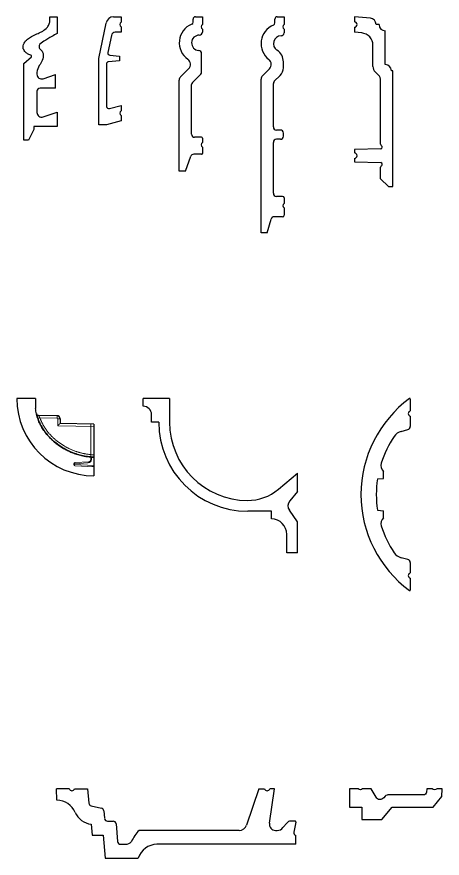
# Model space of a CAD drawing. Header units: millimetres. Extents: x 278 to 2271, y 377 to 1565.
# Drawn here: x 1712 to 1987, y 437 to 982 of the extents above; entities that cross this region are included whole.
import ezdxf

# ---------------------------------------------------------------- set-up
doc = ezdxf.new("R2010")
doc.units = ezdxf.units.MM
doc.layers.add('cornice', color=7, linetype='Continuous', lineweight=20)

# ---------------------------------------------------------------- blocks, each defined once
blk = doc.blocks.new('С360')
at = {"layer": 'cornice', "color": 7, "linetype": 'Continuous', "lineweight": 30}
for p, q in [((245061.26, -21112.64), (245061.13, -21107.64)), ((245061.13, -21107.64), (245064.69, -21107.64)), ((245067.56, -21107.64), (245071.13, -21107.64)), ((245071.13, -21107.64), (245071.32, -21109.81)), ((245103.93, -21113.17), (245107.13, -21107.64)), ((245107.13, -21107.64), (245112.69, -21107.64)), ((245115.56, -21107.64), (245121.13, -21107.64)), ((245121.13, -21107.64), (245121.13, -21119.64)), ((245066.94, -21119.64), (245061.26, -21112.64)), ((245073.31, -21111.64), (245096.49, -21111.64)), ((245098.05, -21112.38), (245099.01, -21113.56)), ((245093.63, -21119.64), (245066.94, -21119.64)), ((245100.13, -21127.64), (245093.63, -21119.64)), ((245121.13, -21119.64), (245113.13, -21119.64)), ((245113.13, -21119.64), (245113.13, -21127.64)), ((245113.13, -21127.64), (245100.13, -21127.64))]:
    blk.add_line(p, q, dxfattribs=at)
for centre, radius, start, end in [((245066.13, -21106.64), 1.75, 214.8499, 325.1501), ((245114.13, -21106.64), 1.75, 214.8499, 325.1501), ((245073.31, -21109.64), 2, 185, 270), ((245096.49, -21113.64), 2, 39.06, 90), ((245101.34, -21111.67), 3, 219.06, 330)]:
    blk.add_arc(centre, radius, start, end, dxfattribs=at)
blk = doc.blocks.new('Р3070')
at = {"layer": 'cornice', "color": 7, "linetype": 'Continuous', "lineweight": 30}
for p, q in [((244715.91, -20925.18), (244715.91, -20932.86)), ((244715.91, -20932.86), (244715.79, -20932.9)), ((244715.79, -20936.29), (244715.91, -20936.33)), ((244715.91, -20936.33), (244715.91, -20943.06)), ((244710.06, -20946.16), (244714.42, -20944.99)), ((244694.68, -20976.94), (244698.61, -20976.59)), ((244698.61, -20976.59), (244698.61, -20972.09)), ((244694.68, -20997.25), (244698.61, -20997.59)), ((244698.61, -21002.09), (244698.61, -20997.59)), ((244714.42, -21029.2), (244710.06, -21028.03)), ((244715.91, -21031.13), (244715.91, -21037.86)), ((244715.91, -21037.86), (244715.79, -21037.9)), ((244715.79, -21041.29), (244715.91, -21041.33)), ((244715.91, -21041.33), (244715.91, -21049.01))]:
    blk.add_line(p, q, dxfattribs=at)
for centre, radius, start, end in [((244760.94, -20987.09), 77.04, 126.2138, 233.7862), ((244715.61, -20925.18), 0.3, 0, 126.2138), ((244716.41, -20934.59), 1.8, 110, 250), ((244713.91, -20943.06), 2, 285, 0), ((244760.94, -20987.09), 67.04, 145.7725, 162.3381), ((244712.13, -20953.89), 8, 105, 145.7725), ((244701.83, -20968.27), 5, 162.3381, 229.844), ((244760.94, -20987.09), 67.04, 171.2855, 188.7145), ((244701.83, -21005.92), 5, 130.156, 197.6619), ((244760.94, -20987.09), 67.04, 197.6619, 214.2275), ((244712.13, -21020.3), 8, 214.2275, 255), ((244713.91, -21031.13), 2, 0, 75), ((244716.41, -21039.59), 1.8, 110, 250), ((244715.61, -21049.01), 0.3, 233.7862, 0)]:
    blk.add_arc(centre, radius, start, end, dxfattribs=at)
blk = doc.blocks.new('SX125')
at = {"layer": 'cornice', "color": 7, "linetype": 'Continuous', "lineweight": 30}
for p, q in [((244032.43, -20463.08), (244037.34, -20463.08)), ((244037.34, -20463.08), (244037.34, -20466.59)), ((244022.84, -20490.08), (244027.53, -20467.09)), ((244037.34, -20469.58), (244037.34, -20473.08)), ((244031, -20475.09), (244028.74, -20486.2)), ((244037.34, -20473.08), (244033.45, -20473.08)), ((244022.84, -20533.08), (244022.84, -20490.08)), ((244030.08, -20487.99), (244036.34, -20488.54)), ((244036.34, -20488.54), (244036.34, -20491.54)), ((244027.82, -20493.66), (244027.82, -20521.13)), ((244036.34, -20491.54), (244029.19, -20492.16)), ((244029.71, -20522.58), (244037.34, -20520.54)), ((244037.34, -20520.54), (244037.34, -20524.09)), ((244037.34, -20527.08), (244037.34, -20530.54)), ((244027.84, -20533.08), (244022.84, -20533.08)), ((244037.34, -20530.54), (244027.84, -20533.08))]:
    blk.add_line(p, q, dxfattribs=at)
for centre, radius, start, end in [((244032.43, -20468.08), 5, 90, 168.4862), ((244038.34, -20468.08), 1.8, 123.749, 236.251), ((244033.45, -20475.58), 2.5, 90, 168.4862), ((244030.21, -20486.5), 1.5, 168.4862, 265), ((244029.32, -20493.66), 1.5, 95, 180), ((244029.32, -20521.13), 1.5, 180, 285), ((244038.34, -20525.58), 1.8, 123.749, 236.251)]:
    blk.add_arc(centre, radius, start, end, dxfattribs=at)
blk = doc.blocks.new('SX122')
at = {"layer": 'cornice', "color": 7, "linetype": 'Continuous', "lineweight": 30}
for p, q in [((243991.12, -20453.08), (243995.79, -20453.08)), ((243995.79, -20453.08), (243995.79, -20463.98)), ((243974.29, -20483.28), (243979.29, -20479.08)), ((243979.29, -20479.08), (243979.29, -20478.08)), ((243974.29, -20533.08), (243974.29, -20483.28)), ((243982.79, -20489.07), (243982.79, -20490.34)), ((243986.78, -20493.17), (243994.79, -20490.37)), ((243994.79, -20499.32), (243994.79, -20490.37)), ((243982.79, -20501.32), (243982.79, -20515.1)), ((243994.79, -20499.32), (243984.79, -20499.32)), ((243986.78, -20517.93), (243995.79, -20514.78)), ((243995.79, -20514.78), (243995.79, -20524.08)), ((243995.79, -20524.08), (243980.79, -20524.08)), ((243980.79, -20524.08), (243980.79, -20526.08)), ((243980.79, -20526.08), (243977.29, -20533.08)), ((243977.29, -20533.08), (243974.29, -20533.08))]:
    blk.add_line(p, q, dxfattribs=at)
for centre, radius, start, end in [((243985.79, -20490.34), 3, 180, 289.2573), ((243984.79, -20501.32), 2, 90, 180), ((243985.79, -20515.1), 3, 180, 289.2573)]:
    blk.add_arc(centre, radius, start, end, dxfattribs=at)
for points, start_tangent, end_tangent in [([(243979.29, -20478.08), (243977, -20477.29), (243975.33, -20476), (243973.93, -20473.73), (243974.4, -20470.22), (243976.69, -20467.55), (243979.33, -20465.87), (243982.73, -20464.13), (243985.69, -20462.74), (243988.63, -20460.69), (243990.26, -20458.71), (243991.03, -20456.44), (243991.18, -20454.75), (243991.12, -20453.08)], (-0.965226, 0.261418), (-0.127372, 0.991855)), ([(243995.79, -20463.98), (243992.39, -20465.77), (243987.23, -20468.92), (243984.28, -20471.71), (243984.48, -20473.59), (243985.75, -20474.98), (243986.75, -20476.93), (243986.15, -20481.31), (243984.3, -20484.73), (243982.79, -20489.07)], (-0.903412, -0.428775), (-0.088174, -0.996105))]:
    blk.add_spline(points, degree=3, dxfattribs=dict(at, start_tangent=start_tangent, end_tangent=end_tangent))
blk = doc.blocks.new('SX137')
at = {"layer": 'cornice', "color": 7, "linetype": 'Continuous', "lineweight": 30}
for p, q in [((244077.71, -20436.54), (244077.71, -20434.58)), ((244079.21, -20433.08), (244083.71, -20433.08)), ((244083.71, -20433.08), (244083.71, -20438.09)), ((244083.71, -20441.08), (244083.71, -20442.95)), ((244083.21, -20468.83), (244083.21, -20456.94)), ((244069.59, -20471.97), (244074.82, -20466.73)), ((244068.71, -20533.08), (244068.71, -20474.09)), ((244082.63, -20470.25), (244077.3, -20475.57)), ((244076.71, -20509.16), (244076.71, -20476.99)), ((244083.21, -20511.16), (244078.71, -20511.16)), ((244083.71, -20511.66), (244083.71, -20514.59)), ((244083.71, -20517.58), (244083.71, -20521.65)), ((244072.71, -20533.08), (244076.23, -20523.46)), ((244083.21, -20522.15), (244078.11, -20522.15)), ((244072.71, -20533.08), (244068.71, -20533.08))]:
    blk.add_line(p, q, dxfattribs=at)
for centre, radius, start, end in [((244076.21, -20436.54), 1.5, 292.291, 0), ((244079.21, -20434.58), 1.5, 90, 180), ((244081.71, -20449.95), 13, 112.291, 235.1478), ((244084.71, -20439.58), 1.8, 123.749, 236.251), ((244081.71, -20449.95), 5, 90, 265.904), ((244081.71, -20442.95), 2, 270, 0), ((244081.21, -20456.94), 2, 0, 85.904), ((244072, -20463.9), 4, 315, 55.1478), ((244081.21, -20468.83), 2, 315, 0), ((244071.71, -20474.09), 3, 135, 180), ((244078.71, -20476.99), 2, 135, 180), ((244078.71, -20509.16), 2, 180, 270), ((244083.21, -20511.66), 0.5, 0, 90), ((244084.71, -20516.08), 1.8, 123.749, 236.251), ((244078.11, -20524.15), 2, 90, 159.914), ((244083.21, -20521.65), 0.5, 270, 0)]:
    blk.add_arc(centre, radius, start, end, dxfattribs=at)
blk = doc.blocks.new('SX138')
at = {"layer": 'cornice', "color": 7, "linetype": 'Continuous', "lineweight": 30}
for p, q in [((244132.18, -20393.08), (244136.68, -20393.08)), ((244136.68, -20393.08), (244136.68, -20398.09)), ((244130.68, -20397.04), (244130.68, -20394.58)), ((244136.68, -20401.08), (244136.68, -20403.45)), ((244136.18, -20426.08), (244136.18, -20422.28)), ((244122.56, -20431.29), (244127.11, -20426.73)), ((244134.13, -20431.03), (244130.26, -20434.89)), ((244121.68, -20533.08), (244121.68, -20433.41)), ((244129.68, -20464.48), (244129.68, -20436.31)), ((244134.18, -20466.48), (244131.68, -20466.48)), ((244136.18, -20470.48), (244136.18, -20468.48)), ((244129.68, -20507.48), (244129.68, -20474.48)), ((244134.18, -20472.48), (244131.68, -20472.48)), ((244135.68, -20509.48), (244131.68, -20509.48)), ((244136.68, -20510.48), (244136.68, -20513.98)), ((244136.68, -20516.98), (244136.68, -20521.68)), ((244125.68, -20533.08), (244128.26, -20524.12)), ((244135.68, -20522.68), (244130.18, -20522.68)), ((244125.68, -20533.08), (244121.68, -20533.08))]:
    blk.add_line(p, q, dxfattribs=at)
for centre, radius, start, end in [((244132.18, -20394.58), 1.5, 90, 180), ((244134.68, -20410.45), 13, 112.291, 232.2994), ((244129.18, -20397.04), 1.5, 292.291, 0), ((244137.68, -20399.58), 1.8, 123.749, 236.251), ((244134.68, -20403.45), 2, 270, 0), ((244134.68, -20410.45), 5, 90, 237.6076), ((244127.18, -20422.28), 9, 0, 57.6076), ((244124.28, -20423.9), 4, 315, 52.2994), ((244124.68, -20433.41), 3, 135, 180), ((244129.18, -20426.08), 7, 315, 0), ((244131.68, -20436.31), 2, 135, 180), ((244131.68, -20464.48), 2, 180, 270), ((244134.18, -20468.48), 2, 0, 90), ((244131.68, -20474.48), 2, 90, 180), ((244134.18, -20470.48), 2, 270, 0), ((244131.68, -20507.48), 2, 180, 270), ((244135.68, -20510.48), 1, 0, 90), ((244137.68, -20515.48), 1.8, 123.749, 236.251), ((244130.18, -20524.68), 2, 90, 163.9192), ((244135.68, -20521.68), 1, 270, 0)]:
    blk.add_arc(centre, radius, start, end, dxfattribs=at)
blk = doc.blocks.new('SX155')
at = {"layer": 'cornice', "color": 7, "linetype": 'Continuous', "lineweight": 30}
for p, q in [((244175.63, -20423.08), (244175.63, -20426.35)), ((244185.98, -20423.99), (244175.63, -20423.08)), ((244175.63, -20429.85), (244175.63, -20433.12)), ((244191.63, -20428.15), (244189.63, -20427.97)), ((244180.33, -20433.53), (244175.63, -20433.12)), ((244195.63, -20454), (244195.63, -20432.15)), ((244187.63, -20455.24), (244187.63, -20441.5)), ((244200.63, -20458.08), (244199.63, -20458)), ((244200.63, -20533.08), (244200.63, -20458.08)), ((244191.17, -20460.85), (244189.1, -20458.78)), ((244192.63, -20505.7), (244192.63, -20464.38)), ((244193.34, -20506.82), (244192.92, -20506.41)), ((244193.63, -20507.64), (244193.63, -20507.53)), ((244192.66, -20508.64), (244175.63, -20509.08)), ((244175.63, -20509.08), (244175.63, -20511.33)), ((244175.63, -20514.83), (244175.63, -20517.08)), ((244175.63, -20517.08), (244192.66, -20517.53)), ((244193.63, -20518.64), (244193.63, -20518.53)), ((244192.63, -20528.08), (244192.63, -20520.47)), ((244192.92, -20519.76), (244193.34, -20519.35)), ((244197.63, -20533.08), (244192.63, -20528.08)), ((244197.63, -20533.08), (244200.63, -20533.08))]:
    blk.add_line(p, q, dxfattribs=at)
for centre, radius, start, end in [((244185.63, -20427.97), 4, 0, 85), ((244175.63, -20428.1), 1.75, 270, 90), ((244195.63, -20428.15), 4, 180, 270), ((244179.63, -20441.5), 8, 0, 85), ((244192.63, -20455.24), 5, 180, 225), ((244195.63, -20458), 4, 0, 90), ((244187.63, -20464.38), 5, 0, 45), ((244193.63, -20505.7), 1, 180, 225), ((244192.63, -20507.64), 1, 271.5, 0), ((244192.63, -20507.53), 1, 0, 45), ((244175.63, -20513.08), 1.75, 270, 90), ((244192.63, -20518.53), 1, 0, 88.5), ((244192.63, -20518.64), 1, 315, 0), ((244193.63, -20520.47), 1, 135, 180)]:
    blk.add_arc(centre, radius, start, end, dxfattribs=at)
blk = doc.blocks.new('C362')
at = {"layer": 'cornice', "color": 7, "linetype": 'Continuous', "lineweight": 30}
for p, q in [((243944.19, -20904.88), (243932.08, -20904.88)), ((243944.19, -20904.88), (243944.19, -20911.08)), ((243944.72, -20914.58), (243944.73, -20914.61)), ((243944.73, -20914.61), (243944.76, -20914.75)), ((243944.76, -20914.75), (243944.79, -20914.88)), ((243944.79, -20914.88), (243944.83, -20915.06)), ((243944.83, -20915.06), (243944.87, -20915.19)), ((243944.87, -20915.19), (243944.9, -20915.34)), ((243944.9, -20915.34), (243944.95, -20915.51)), ((243944.95, -20915.51), (243944.99, -20915.69)), ((243944.99, -20915.69), (243945.05, -20915.89)), ((243945.05, -20915.89), (243945.1, -20916.1)), ((243945.1, -20916.1), (243945.17, -20916.32)), ((243945.17, -20916.32), (243945.24, -20916.55)), ((243945.24, -20916.55), (243945.31, -20916.79)), ((243958.11, -20915.96), (243946.16, -20915.75)), ((243958.91, -20916.14), (243958.83, -20916.1)), ((243959.32, -20916.39), (243959.26, -20916.34)), ((243945.65, -20917.81), (243945.87, -20918.41)), ((243945.86, -20918.41), (243946.1, -20919.02)), ((243946.1, -20919.01), (243946.35, -20919.62)), ((243946.34, -20919.61), (243946.61, -20920.23)), ((243946.61, -20920.21), (243946.9, -20920.83)), ((243946.88, -20920.81), (243947.19, -20921.44)), ((243947.18, -20921.41), (243947.51, -20922.05)), ((243947.49, -20922.01), (243947.83, -20922.65)), ((243959.76, -20916.87), (243959.72, -20916.81)), ((243959.8, -20916.94), (243959.76, -20916.87)), ((243959.84, -20917.02), (243959.8, -20916.94)), ((243959.88, -20917.09), (243959.84, -20917.02)), ((243959.92, -20917.16), (243959.88, -20917.09)), ((243960.08, -20917.96), (243960.08, -20920.99)), ((243982.08, -20921.38), (243960.08, -20920.99)), ((243982.08, -20921.38), (243982.08, -20954.88)), ((243947.81, -20922.62), (243948.18, -20923.26)), ((243948.15, -20923.22), (243948.54, -20923.86)), ((243948.51, -20923.81), (243948.92, -20924.47)), ((243948.88, -20924.41), (243949.31, -20925.07)), ((243949.27, -20925.01), (243949.72, -20925.66)), ((243949.68, -20925.6), (243950.15, -20926.26)), ((243950.1, -20926.19), (243950.59, -20926.85)), ((243950.53, -20926.78), (243951.05, -20927.43)), ((243950.99, -20927.36), (243951.52, -20928.02)), ((243951.46, -20927.94), (243952.01, -20928.59)), ((243951.94, -20928.51), (243952.52, -20929.16)), ((243952.44, -20929.08), (243953.04, -20929.73)), ((243952.95, -20929.64), (243953.58, -20930.29)), ((243953.49, -20930.2), (243954.13, -20930.85)), ((243954.03, -20930.75), (243954.7, -20931.39)), ((243954.59, -20931.29), (243955.28, -20931.93)), ((243955.17, -20931.83), (243955.88, -20932.46)), ((243955.76, -20932.36), (243956.5, -20932.99)), ((243956.37, -20932.88), (243957.13, -20933.5)), ((243982.08, -20942.82), (243980.08, -20942.75)), ((243981.37, -20942.79), (243981.15, -20942.78)), ((243981.53, -20942.8), (243981.37, -20942.79)), ((243981.9, -20942.82), (243981.71, -20942.81)), ((243981.96, -20948.88), (243981.96, -20949.05))]:
    blk.add_line(p, q, dxfattribs=at)
at = {"layer": 'cornice', "color": 7, "linetype": 'Continuous', "lineweight": 15}
for p, q in [((243958.11, -20917.48), (243947.04, -20917.29)), ((243958.61, -20917.98), (243958.61, -20922.49)), ((243980.08, -20944.29), (243980.08, -20921.34)), ((243982.08, -20922.9), (243958.61, -20922.49)), ((243980.48, -20942.73), (243980.48, -20944.29)), ((243981.15, -20942.78), (243980.94, -20942.77)), ((243969.48, -20947.13), (243969.08, -20947.13)), ((243969.08, -20947.13), (243969.08, -20947.62)), ((243969.48, -20947.62), (243969.08, -20947.62)), ((243978.32, -20946.59), (243969.48, -20947.13)), ((243969.48, -20947.13), (243969.48, -20947.62)), ((243982.08, -20948.28), (243969.48, -20947.62)), ((243978.67, -20945.79), (243969.83, -20946.33)), ((243982.08, -20949.06), (243969.84, -20948.42)), ((243979.42, -20945.54), (243979.37, -20945.57)), ((243979.66, -20945.33), (243979.61, -20945.38)), ((243979.7, -20945.29), (243979.66, -20945.33)), ((243979.74, -20945.24), (243979.7, -20945.29)), ((243980.08, -20944.29), (243980.48, -20944.29)), ((243980.78, -20948.88), (243982.08, -20948.88)), ((243980.78, -20948.99), (243980.78, -20948.88))]:
    blk.add_line(p, q, dxfattribs=at)
at = {"layer": 'cornice', "color": 7, "linetype": 'Continuous', "lineweight": 30}
for points in [[(243945.31, -20916.79), (243945.35, -20916.91), (243945.39, -20917.04), (243945.43, -20917.16), (243945.47, -20917.29), (243945.51, -20917.42), (243945.56, -20917.55), (243945.6, -20917.68), (243945.65, -20917.81)], [(243958.28, -20915.97), (243958.2, -20915.96), (243958.11, -20915.96)], [(243958.83, -20916.1), (243958.75, -20916.07), (243958.68, -20916.05), (243958.6, -20916.03), (243958.52, -20916.01), (243958.44, -20915.99), (243958.36, -20915.98), (243958.28, -20915.97)], [(243959.26, -20916.34), (243959.19, -20916.29), (243959.12, -20916.25), (243959.05, -20916.21), (243958.98, -20916.17), (243958.91, -20916.14)], [(243959.72, -20916.81), (243959.67, -20916.74), (243959.62, -20916.68), (243959.56, -20916.61), (243959.51, -20916.56), (243959.45, -20916.5), (243959.39, -20916.44), (243959.32, -20916.39)], [(243960.08, -20917.96), (243960.08, -20917.88), (243960.07, -20917.79), (243960.07, -20917.71), (243960.05, -20917.63), (243960.04, -20917.55), (243960.02, -20917.47), (243960, -20917.39), (243959.97, -20917.32), (243959.95, -20917.24), (243959.92, -20917.16)], [(243956.99, -20933.39), (243957.62, -20933.89), (243958.27, -20934.38), (243958.93, -20934.87), (243959.6, -20935.34), (243960.28, -20935.8), (243960.98, -20936.25), (243961.69, -20936.68), (243962.41, -20937.11), (243963.14, -20937.52), (243963.87, -20937.92), (243964.62, -20938.3), (243965.38, -20938.67), (243966.14, -20939.03), (243966.91, -20939.37), (243967.69, -20939.69), (243968.47, -20940.01), (243969.26, -20940.3), (243970.06, -20940.58), (243970.85, -20940.84), (243971.66, -20941.09), (243972.46, -20941.32), (243973.27, -20941.54), (243974.07, -20941.74), (243974.88, -20941.92), (243975.69, -20942.09), (243976.5, -20942.24), (243977.3, -20942.37), (243978.11, -20942.49), (243978.91, -20942.59), (243979.71, -20942.67), (243980.5, -20942.74)], [(243957.13, -20933.5), (243957.77, -20934), (243958.42, -20934.5), (243959.09, -20934.98), (243959.77, -20935.46), (243960.47, -20935.92), (243961.17, -20936.37), (243961.89, -20936.8), (243962.62, -20937.23), (243963.35, -20937.64), (243964.1, -20938.03), (243964.86, -20938.42), (243965.62, -20938.79), (243966.39, -20939.14), (243967.17, -20939.48), (243967.96, -20939.8), (243968.75, -20940.11), (243969.55, -20940.4), (243970.35, -20940.68), (243971.16, -20940.94), (243971.97, -20941.18), (243972.78, -20941.41), (243973.59, -20941.62), (243974.41, -20941.82), (243975.22, -20941.99), (243976.03, -20942.15), (243976.85, -20942.3), (243977.66, -20942.42)], [(243980.5, -20942.74), (243981.29, -20942.79), (243982.08, -20942.82)]]:
    blk.add_lwpolyline(points, dxfattribs=at)
at = {"layer": 'cornice', "color": 7, "linetype": 'Continuous', "lineweight": 15}
for points in [[(243977.66, -20942.42), (243978.47, -20942.53), (243979.28, -20942.63), (243980.08, -20942.7)], [(243979.01, -20945.73), (243978.95, -20945.75), (243978.88, -20945.76), (243978.81, -20945.77), (243978.74, -20945.78), (243978.67, -20945.79)], [(243979.37, -20945.57), (243979.31, -20945.6), (243979.25, -20945.63), (243979.2, -20945.66), (243979.14, -20945.69), (243979.07, -20945.71), (243979.01, -20945.73)], [(243979.61, -20945.38), (243979.57, -20945.42), (243979.52, -20945.46), (243979.47, -20945.5), (243979.42, -20945.54)], [(243979.85, -20945.09), (243979.82, -20945.14), (243979.78, -20945.19), (243979.74, -20945.24)], [(243980.04, -20944.64), (243980.02, -20944.7), (243980.01, -20944.76), (243979.99, -20944.82), (243979.96, -20944.87), (243979.94, -20944.93), (243979.91, -20944.98), (243979.88, -20945.04), (243979.85, -20945.09)], [(243980.08, -20944.29), (243980.08, -20944.35), (243980.08, -20944.41), (243980.07, -20944.47), (243980.06, -20944.52), (243980.05, -20944.58), (243980.04, -20944.64)]]:
    blk.add_lwpolyline(points, dxfattribs=at)
at = {"layer": 'cornice', "color": 7, "linetype": 'Continuous', "lineweight": 30}
for centre, radius, start, end in [((243982.08, -20904.88), 50, 180, 270), ((243945.19, -20911.18), 0.998, 174.5812, 185.4188), ((243946.18, -20914.25), 1.5, 192.5854, 269), ((243972.81, -20908.27), 28.79, 192.6526, 199.3594), ((243958.08, -20917.96), 2, 0, 89), ((243983.47, -20902.92), 39.92, 265.1254, 268.0018), ((243983.47, -20902.96), 39.89, 266.2011, 267.1409), ((243981.46, -20943.17), 0.377, 79.0315, 87.1191), ((243983.48, -20902.81), 40.04, 267.141, 268.0004)]:
    blk.add_arc(centre, radius, start, end, dxfattribs=at)
at = {"layer": 'cornice', "color": 7, "linetype": 'Continuous', "lineweight": 15}
for centre, radius, start, end in [((243958.11, -20917.98), 0.5, 0, 89), ((243983.47, -20902.95), 39.9, 265.1252, 266.2008), ((243969.88, -20947.13), 0.8, 93.5, 180), ((243969.88, -20947.62), 0.8, 180, 267), ((243978.18, -20944.29), 2.3, 273.5, 0), ((243978.58, -20944.29), 1.5, 273.5, 0)]:
    blk.add_arc(centre, radius, start, end, dxfattribs=at)
at = {"layer": 'cornice', "color": 7, "linetype": 'Continuous', "lineweight": 30}
blk.add_open_spline([(243980.08, -20942.7), (243979.33, -20942.64), (243977.24, -20942.4), (243974.01, -20941.78), (243970.48, -20940.78), (243966.1, -20939.12), (243961.15, -20936.55), (243956.81, -20933.37), (243953.71, -20930.48), (243951.57, -20928.14), (243949.62, -20925.6), (243947.89, -20922.86), (243946.4, -20919.89), (243945.19, -20916.64), (243944.49, -20913.73), (243944.25, -20911.86), (243944.19, -20911.27)], degree=3, knots=[0, 0, 0, 0, 0.035769, 0.102581, 0.169393, 0.236205, 0.369829, 0.503453, 0.570265, 0.637078, 0.70389, 0.770702, 0.837514, 0.904326, 0.971138, 1, 1, 1, 1], dxfattribs=at)
at = {"layer": 'cornice', "color": 7, "linetype": 'Continuous', "lineweight": 15}
for points, knots in [([(243947.04, -20917.29), (243947.02, -20917.27), (243947, -20917.23), (243946.95, -20917.17), (243946.91, -20917.11), (243946.87, -20917.06), (243946.84, -20917), (243946.8, -20916.94), (243946.76, -20916.88), (243946.73, -20916.83), (243946.69, -20916.77), (243946.66, -20916.72), (243946.63, -20916.67), (243946.6, -20916.62), (243946.57, -20916.57), (243946.54, -20916.52), (243946.51, -20916.47), (243946.48, -20916.42), (243946.46, -20916.38), (243946.44, -20916.33), (243946.41, -20916.29), (243946.39, -20916.25), (243946.37, -20916.21), (243946.35, -20916.17), (243946.33, -20916.14), (243946.31, -20916.1), (243946.3, -20916.07), (243946.28, -20916.04), (243946.27, -20916.01), (243946.25, -20915.98), (243946.24, -20915.95), (243946.23, -20915.92), (243946.22, -20915.9), (243946.21, -20915.88), (243946.2, -20915.86), (243946.19, -20915.84), (243946.18, -20915.82), (243946.18, -20915.81), (243946.17, -20915.79), (243946.17, -20915.78), (243946.16, -20915.77), (243946.16, -20915.76), (243946.16, -20915.76), (243946.16, -20915.75), (243946.16, -20915.75), (243946.16, -20915.75), (243946.16, -20915.75)], [0, 0, 0, 0, 0.040616, 0.080942, 0.120892, 0.160382, 0.199334, 0.237668, 0.275315, 0.312228, 0.348372, 0.383717, 0.418236, 0.451906, 0.484704, 0.516602, 0.547574, 0.577605, 0.606682, 0.634794, 0.66193, 0.688078, 0.713228, 0.737372, 0.760503, 0.782612, 0.803685, 0.823716, 0.842701, 0.860633, 0.877505, 0.893312, 0.908047, 0.921705, 0.934279, 0.945765, 0.956155, 0.965444, 0.973627, 0.980703, 0.986671, 0.991527, 0.995267, 0.997894, 0.999426, 1, 1, 1, 1]), ([(243958.11, -20917.48), (243958.12, -20917.46), (243958.12, -20917.42), (243958.12, -20917.35), (243958.12, -20917.28), (243958.12, -20917.22), (243958.12, -20917.15), (243958.12, -20917.09), (243958.12, -20917.03), (243958.12, -20916.96), (243958.12, -20916.9), (243958.12, -20916.84), (243958.12, -20916.78), (243958.12, -20916.72), (243958.13, -20916.67), (243958.13, -20916.61), (243958.13, -20916.56), (243958.13, -20916.5), (243958.13, -20916.45), (243958.13, -20916.41), (243958.13, -20916.36), (243958.13, -20916.32), (243958.13, -20916.27), (243958.13, -20916.24), (243958.13, -20916.2), (243958.12, -20916.16), (243958.12, -20916.13), (243958.12, -20916.1), (243958.12, -20916.07), (243958.12, -20916.05), (243958.12, -20916.03), (243958.12, -20916.01), (243958.12, -20915.99), (243958.12, -20915.98), (243958.12, -20915.97), (243958.12, -20915.96), (243958.12, -20915.96), (243958.12, -20915.96), (243958.11, -20915.96)], [0, 0, 0, 0, 0.043332, 0.086612, 0.129756, 0.172681, 0.215303, 0.257539, 0.299307, 0.340525, 0.381114, 0.420995, 0.46009, 0.498323, 0.535619, 0.571907, 0.607115, 0.641176, 0.674023, 0.705591, 0.735821, 0.764653, 0.792031, 0.817901, 0.842215, 0.864924, 0.885985, 0.905356, 0.923002, 0.938886, 0.95298, 0.965257, 0.975693, 0.984271, 0.990978, 0.995807, 0.998773, 1, 1, 1, 1]), ([(243945.65, -20917.81), (243945.65, -20917.81), (243945.65, -20917.81), (243945.65, -20917.81), (243945.66, -20917.8), (243945.67, -20917.8), (243945.68, -20917.79), (243945.7, -20917.78), (243945.72, -20917.78), (243945.74, -20917.77), (243945.76, -20917.76), (243945.79, -20917.75), (243945.82, -20917.73), (243945.85, -20917.72), (243945.89, -20917.71), (243945.92, -20917.69), (243945.96, -20917.68), (243946.01, -20917.66), (243946.05, -20917.65), (243946.1, -20917.63), (243946.14, -20917.61), (243946.2, -20917.59), (243946.25, -20917.57), (243946.3, -20917.55), (243946.36, -20917.53), (243946.41, -20917.51), (243946.47, -20917.49), (243946.53, -20917.47), (243946.59, -20917.45), (243946.65, -20917.43), (243946.72, -20917.4), (243946.78, -20917.38), (243946.84, -20917.36), (243946.91, -20917.34), (243946.97, -20917.31), (243947.02, -20917.3), (243947.04, -20917.29)], [0, 0, 0, 0, 0.00148, 0.004828, 0.010228, 0.017706, 0.027257, 0.038868, 0.052517, 0.068177, 0.085816, 0.105399, 0.126885, 0.150229, 0.175382, 0.202292, 0.230902, 0.261152, 0.292979, 0.326316, 0.361092, 0.397236, 0.43467, 0.473316, 0.513093, 0.553916, 0.595701, 0.63836, 0.681802, 0.725936, 0.770669, 0.815908, 0.861557, 0.90752, 0.9537, 1, 1, 1, 1]), ([(243947.04, -20917.29), (243947.1, -20917.48), (243947.24, -20917.85), (243947.45, -20918.41), (243947.69, -20918.97), (243947.93, -20919.53), (243948.19, -20920.1), (243948.46, -20920.66), (243948.75, -20921.22), (243949.05, -20921.79), (243949.37, -20922.35), (243949.7, -20922.91), (243950.05, -20923.47), (243950.41, -20924.03), (243950.79, -20924.59), (243951.18, -20925.14), (243951.59, -20925.69), (243952.01, -20926.24), (243952.45, -20926.79), (243952.9, -20927.33), (243953.37, -20927.87), (243953.85, -20928.41), (243954.35, -20928.93), (243954.86, -20929.46), (243955.38, -20929.97), (243955.92, -20930.48), (243956.48, -20930.99), (243957.04, -20931.48), (243957.62, -20931.97), (243958.22, -20932.45), (243958.83, -20932.92), (243959.44, -20933.38), (243960.08, -20933.84), (243960.72, -20934.28), (243961.37, -20934.71), (243962.04, -20935.13), (243962.71, -20935.54), (243963.4, -20935.94), (243964.1, -20936.32), (243964.8, -20936.7), (243965.51, -20937.06), (243966.23, -20937.4), (243966.96, -20937.74), (243967.69, -20938.06), (243968.43, -20938.36), (243969.18, -20938.66), (243969.93, -20938.93), (243970.68, -20939.19), (243971.44, -20939.44), (243972.2, -20939.67), (243972.96, -20939.89), (243973.73, -20940.09), (243974.49, -20940.28), (243975.26, -20940.45), (243976.03, -20940.61), (243976.79, -20940.75), (243977.56, -20940.87), (243978.32, -20940.98), (243979.08, -20941.07), (243979.83, -20941.15), (243980.59, -20941.22), (243981.33, -20941.27), (243981.83, -20941.29), (243982.08, -20941.3)], [0, 0, 0, 0, 0.01321, 0.026558, 0.040047, 0.053678, 0.067453, 0.081375, 0.095444, 0.109662, 0.12403, 0.138548, 0.153216, 0.168036, 0.183006, 0.198127, 0.213397, 0.228815, 0.24438, 0.26009, 0.275943, 0.291937, 0.308068, 0.324334, 0.340731, 0.357255, 0.373902, 0.390667, 0.407546, 0.424533, 0.441623, 0.458809, 0.476087, 0.493449, 0.510888, 0.528399, 0.545973, 0.563604, 0.581284, 0.599005, 0.616759, 0.634539, 0.652336, 0.670143, 0.687951, 0.705752, 0.723539, 0.741302, 0.759035, 0.77673, 0.794378, 0.811972, 0.829505, 0.846969, 0.864358, 0.881665, 0.898883, 0.916006, 0.933028, 0.949943, 0.966747, 0.983435, 1, 1, 1, 1]), ([(243958.61, -20917.98), (243958.63, -20917.98), (243958.67, -20917.98), (243958.74, -20917.98), (243958.8, -20917.98), (243958.87, -20917.98), (243958.94, -20917.98), (243959, -20917.98), (243959.06, -20917.98), (243959.13, -20917.98), (243959.19, -20917.98), (243959.25, -20917.98), (243959.31, -20917.98), (243959.36, -20917.98), (243959.42, -20917.98), (243959.47, -20917.98), (243959.53, -20917.98), (243959.58, -20917.98), (243959.63, -20917.98), (243959.67, -20917.97), (243959.72, -20917.97), (243959.76, -20917.97), (243959.8, -20917.97), (243959.84, -20917.97), (243959.87, -20917.97), (243959.9, -20917.97), (243959.93, -20917.97), (243959.96, -20917.97), (243959.99, -20917.97), (243960.01, -20917.96), (243960.03, -20917.96), (243960.04, -20917.96), (243960.06, -20917.96), (243960.07, -20917.96), (243960.07, -20917.96), (243960.08, -20917.96), (243960.08, -20917.96), (243960.08, -20917.96)], [0, 0, 0, 0, 0.045099, 0.090074, 0.134837, 0.179299, 0.223373, 0.266973, 0.310012, 0.352406, 0.394071, 0.434926, 0.474889, 0.513882, 0.551829, 0.588655, 0.624286, 0.658654, 0.691691, 0.723331, 0.753512, 0.782176, 0.809264, 0.834726, 0.858509, 0.880569, 0.90086, 0.919345, 0.935987, 0.950753, 0.963616, 0.97455, 0.983538, 0.990564, 0.995622, 0.998726, 1, 1, 1, 1]), ([(243958.61, -20922.49), (243958.62, -20922.48), (243958.63, -20922.46), (243958.66, -20922.43), (243958.69, -20922.41), (243958.72, -20922.38), (243958.75, -20922.35), (243958.78, -20922.32), (243958.81, -20922.29), (243958.84, -20922.26), (243958.87, -20922.23), (243958.9, -20922.21), (243958.93, -20922.18), (243958.96, -20922.15), (243958.98, -20922.12), (243959.01, -20922.09), (243959.04, -20922.06), (243959.07, -20922.03), (243959.1, -20922), (243959.13, -20921.97), (243959.16, -20921.95), (243959.19, -20921.92), (243959.22, -20921.89), (243959.24, -20921.86), (243959.27, -20921.83), (243959.3, -20921.8), (243959.33, -20921.78), (243959.35, -20921.75), (243959.38, -20921.72), (243959.41, -20921.69), (243959.44, -20921.67), (243959.46, -20921.64), (243959.49, -20921.61), (243959.52, -20921.59), (243959.54, -20921.56), (243959.57, -20921.54), (243959.59, -20921.51), (243959.62, -20921.49), (243959.64, -20921.46), (243959.66, -20921.44), (243959.69, -20921.41), (243959.71, -20921.39), (243959.73, -20921.37), (243959.76, -20921.34), (243959.78, -20921.32), (243959.8, -20921.3), (243959.82, -20921.28), (243959.84, -20921.26), (243959.86, -20921.24), (243959.88, -20921.22), (243959.9, -20921.2), (243959.92, -20921.18), (243959.93, -20921.16), (243959.95, -20921.14), (243959.96, -20921.13), (243959.98, -20921.11), (243959.99, -20921.1), (243960.01, -20921.08), (243960.02, -20921.07), (243960.03, -20921.06), (243960.04, -20921.04), (243960.05, -20921.03), (243960.06, -20921.02), (243960.06, -20921.02), (243960.07, -20921.01), (243960.07, -20921), (243960.08, -20921), (243960.08, -20921), (243960.08, -20920.99), (243960.08, -20920.99)], [0, 0, 0, 0, 0.019118, 0.038322, 0.057603, 0.076952, 0.096359, 0.115814, 0.135309, 0.154833, 0.174379, 0.193937, 0.213498, 0.233053, 0.252594, 0.272111, 0.291596, 0.31104, 0.330435, 0.349772, 0.369043, 0.388239, 0.407351, 0.426371, 0.44529, 0.464099, 0.48279, 0.501354, 0.519781, 0.538064, 0.556191, 0.574155, 0.591944, 0.609551, 0.626964, 0.644173, 0.661169, 0.677938, 0.694472, 0.710757, 0.726782, 0.742535, 0.758002, 0.773169, 0.788023, 0.802549, 0.816732, 0.830554, 0.844, 0.857052, 0.869691, 0.881897, 0.89365, 0.904929, 0.915711, 0.925972, 0.935688, 0.944834, 0.953384, 0.96131, 0.968584, 0.975178, 0.981064, 0.986212, 0.990594, 0.994182, 0.996953, 0.998889, 1, 1, 1, 1]), ([(243980.83, -20942.76), (243980.82, -20942.76), (243980.81, -20942.76), (243980.8, -20942.76), (243980.78, -20942.76), (243980.77, -20942.77), (243980.76, -20942.77), (243980.76, -20942.78)], [0, 0, 0, 0, 0.195587, 0.390845, 0.588413, 0.790736, 1, 1, 1, 1]), ([(243969.83, -20946.33), (243969.82, -20946.33), (243969.81, -20946.33), (243969.79, -20946.34), (243969.77, -20946.34), (243969.75, -20946.35), (243969.73, -20946.36), (243969.71, -20946.37), (243969.69, -20946.39), (243969.68, -20946.41), (243969.66, -20946.42), (243969.64, -20946.44), (243969.63, -20946.47), (243969.61, -20946.49), (243969.59, -20946.52), (243969.58, -20946.54), (243969.57, -20946.57), (243969.55, -20946.6), (243969.54, -20946.63), (243969.53, -20946.67), (243969.52, -20946.7), (243969.51, -20946.74), (243969.51, -20946.77), (243969.5, -20946.81), (243969.49, -20946.85), (243969.49, -20946.89), (243969.48, -20946.93), (243969.48, -20946.97), (243969.48, -20947.01), (243969.48, -20947.05), (243969.48, -20947.09), (243969.48, -20947.11), (243969.48, -20947.13)], [0, 0, 0, 0, 0.021745, 0.043661, 0.065913, 0.088657, 0.112032, 0.136162, 0.161149, 0.187079, 0.21402, 0.242019, 0.271112, 0.301316, 0.332639, 0.365073, 0.398604, 0.433204, 0.46884, 0.505469, 0.543044, 0.581509, 0.620805, 0.660866, 0.701625, 0.743007, 0.784939, 0.82734, 0.87013, 0.913226, 0.956545, 1, 1, 1, 1]), ([(243969.48, -20947.62), (243969.48, -20947.63), (243969.48, -20947.66), (243969.48, -20947.7), (243969.48, -20947.74), (243969.48, -20947.78), (243969.49, -20947.82), (243969.49, -20947.86), (243969.49, -20947.9), (243969.5, -20947.94), (243969.51, -20947.97), (243969.52, -20948.01), (243969.53, -20948.04), (243969.54, -20948.08), (243969.55, -20948.11), (243969.56, -20948.14), (243969.57, -20948.17), (243969.58, -20948.2), (243969.6, -20948.23), (243969.61, -20948.26), (243969.63, -20948.28), (243969.65, -20948.3), (243969.66, -20948.32), (243969.68, -20948.34), (243969.7, -20948.36), (243969.72, -20948.37), (243969.74, -20948.38), (243969.76, -20948.39), (243969.78, -20948.4), (243969.8, -20948.41), (243969.82, -20948.41), (243969.83, -20948.41), (243969.84, -20948.42)], [0, 0, 0, 0, 0.043422, 0.086713, 0.129788, 0.172564, 0.214955, 0.256881, 0.298264, 0.339026, 0.379094, 0.4184, 0.456877, 0.494465, 0.531109, 0.56676, 0.601376, 0.634921, 0.66737, 0.698705, 0.728921, 0.758023, 0.78603, 0.812974, 0.838906, 0.863893, 0.888018, 0.911387, 0.934122, 0.956364, 0.978268, 1, 1, 1, 1]), ([(243978.67, -20945.79), (243978.66, -20945.79), (243978.65, -20945.79), (243978.63, -20945.8), (243978.61, -20945.8), (243978.59, -20945.81), (243978.57, -20945.82), (243978.55, -20945.83), (243978.53, -20945.85), (243978.52, -20945.86), (243978.5, -20945.88), (243978.48, -20945.9), (243978.47, -20945.93), (243978.45, -20945.95), (243978.43, -20945.98), (243978.42, -20946), (243978.41, -20946.03), (243978.39, -20946.06), (243978.38, -20946.09), (243978.37, -20946.13), (243978.36, -20946.16), (243978.35, -20946.2), (243978.35, -20946.23), (243978.34, -20946.27), (243978.33, -20946.31), (243978.33, -20946.35), (243978.32, -20946.38), (243978.32, -20946.42), (243978.32, -20946.46), (243978.32, -20946.51), (243978.32, -20946.55), (243978.32, -20946.57), (243978.32, -20946.59)], [0, 0, 0, 0, 0.021745, 0.043661, 0.065913, 0.088657, 0.112032, 0.136162, 0.161149, 0.187079, 0.214019, 0.242019, 0.271112, 0.301316, 0.332639, 0.365073, 0.398603, 0.433204, 0.468839, 0.505469, 0.543043, 0.581509, 0.620804, 0.660866, 0.701624, 0.743007, 0.784938, 0.827339, 0.870129, 0.913226, 0.956544, 1, 1, 1, 1])]:
    blk.add_open_spline(points, degree=3, knots=knots, dxfattribs=at)
at = {"layer": 'cornice', "color": 7, "linetype": 'Continuous', "lineweight": 30}
blk.add_open_spline([(243980.08, -20942.7), (243980.73, -20942.76), (243981.4, -20942.8), (243982.08, -20942.82)], degree=3, dxfattribs=at)
blk = doc.blocks.new('C902')
at = {"layer": 'cornice', "color": 7, "linetype": 'Continuous', "lineweight": 30}
for p, q in [((244065.53, -20964.09), (244065.53, -20959.09)), ((244082.53, -20959.09), (244065.53, -20959.09)), ((244082.53, -20959.09), (244082.53, -20974.44)), ((244070.88, -20974.44), (244070.88, -20969.44)), ((244075.53, -20974.44), (244070.88, -20974.44)), ((244153.03, -21017.84), (244165.39, -21007.47)), ((244165.53, -21019.19), (244165.53, -21007.37)), ((244165.53, -21019.19), (244160.38, -21025.33)), ((244148.53, -21032.09), (244133.18, -21032.09)), ((244148.53, -21037.09), (244148.53, -21032.09)), ((244165.53, -21038.86), (244160.16, -21031.49)), ((244165.53, -21059.09), (244165.53, -21038.86)), ((244158.53, -21059.09), (244158.53, -21047.09)), ((244165.53, -21059.09), (244158.53, -21059.09))]:
    blk.add_line(p, q, dxfattribs=at)
for centre, radius, start, end in [((244065.53, -20969.44), 5.35, 0, 90), ((244133.18, -20974.44), 57.65, 180, 270), ((244133.18, -20974.44), 50.65, 180, 269.7778), ((244166.03, -21008.24), 1, 120, 130), ((244133.1, -20994.09), 31, 269.7778, 310), ((244164.21, -21028.55), 5, 140, 216.0433), ((244148.53, -21047.09), 10, 0, 90)]:
    blk.add_arc(centre, radius, start, end, dxfattribs=at)
blk = doc.blocks.new('С305')
at = {"layer": 'cornice', "color": 7, "linetype": 'Continuous', "lineweight": 30}
for p, q in [((730988.65, 44144.81), (730980.39, 44144.81)), ((730980.59, 44137.31), (730980.39, 44144.81)), ((730992.11, 44144.81), (731000.49, 44144.81)), ((731000.49, 44144.81), (731001.3, 44135.55)), ((731111.39, 44144.81), (731103.51, 44121.23)), ((731111.39, 44144.81), (731115.1, 44144.81)), ((731118.33, 44122.4), (731121.67, 44144.81)), ((731121.67, 44144.81), (731118.56, 44144.81)), ((731002.83, 44133.78), (731009.54, 44132.18)), ((731011.06, 44130.41), (731011.48, 44125.64)), ((731013.47, 44123.81), (731016.99, 44123.81)), ((731135.03, 44123.81), (731132.08, 44123.81)), ((731002.78, 44121.81), (731003.39, 44114.81)), ((731018.99, 44121.99), (731019.98, 44110.64)), ((731127.15, 44119.6), (731129.78, 44122.74)), ((731135.51, 44123.21), (731134.13, 44116.69)), ((731003.39, 44114.81), (731010.58, 44114.81)), ((731010.58, 44114.81), (731011.89, 44099.81)), ((731098.77, 44117.81), (731033.91, 44117.81)), ((731122.29, 44117.81), (731123.32, 44117.81)), ((731135.39, 44108.81), (731135.39, 44114.58)), ((731021.97, 44108.81), (731025.07, 44108.81)), ((731135.39, 44108.81), (731045.39, 44108.81)), ((731011.89, 44099.81), (731033.39, 44099.81))]:
    blk.add_line(p, q, dxfattribs=at)
for centre, radius, start, end in [((730990.38, 44145.31), 1.8, 196.1276, 343.8724), ((731116.83, 44145.31), 1.8, 196.1276, 343.8724), ((730980.66, 44124.42), 12.89, 22.7265, 90.3268), ((731003.29, 44135.73), 2, 185, 256.5283), ((731004.28, 44134.52), 12.79, 203.5645, 263.2794), ((731009.07, 44130.23), 2, 5, 76.5283), ((731013.47, 44125.81), 2, 185, 270), ((731016.99, 44121.81), 2, 5, 90), ((731132.08, 44120.81), 3, 90, 140), ((731135.03, 44123.31), 0.5, 348.0283, 90), ((731098.77, 44122.81), 5, 270, 341.5283), ((731122.29, 44121.81), 4, 171.5283, 270), ((731123.32, 44122.81), 5, 270, 320), ((731053.83, 44098.7), 27.61, 136.1883, 154.3785), ((731135.89, 44116.31), 1.8, 168.0283, 253.8724), ((731021.97, 44110.81), 2, 185, 270), ((731025.07, 44113.81), 5, 270, 320.5756), ((731045.76, 44095.82), 13, 91.6331, 162.1067)]:
    blk.add_arc(centre, radius, start, end, dxfattribs=at)

msp = doc.modelspace()

# ---------------------------------------------------------------- block references
at = {"color": 0}
for name, p in [('SX122', (-242258.09, 21435)), ('SX125', (-242258.09, 21445)), ('SX137', (-242251.84, 21415)), ('SX138', (-242251.78, 21375)), ('SX155', (-242245.22, 21405)), ('C362', (-242220.45, 21639.35)), ('C902', (-242271.92, 21693.57)), ('Р3070', (-242749.3, 21659.39)), ('С305', (-729243.03, -43663.18))]:
    msp.add_blockref(name, p, dxfattribs=at)
at = {"color": 0, "xscale": -1}
msp.add_blockref('С360', (247048.4, 21589.28), dxfattribs=at)

doc.saveas('drawing.dxf')
